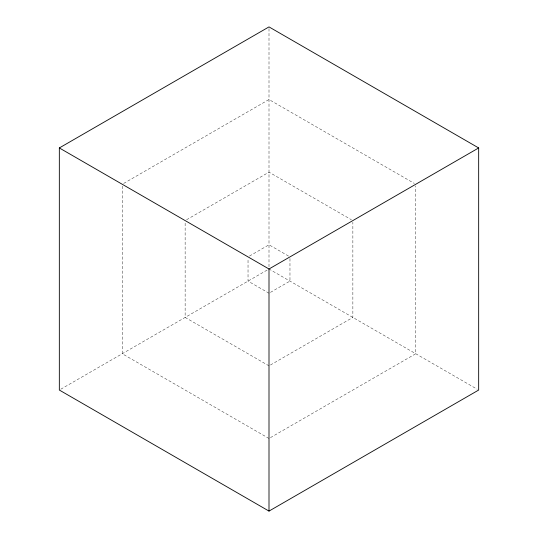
<?xml version="1.0" encoding="UTF-8"?>
<svg xmlns="http://www.w3.org/2000/svg" width="538" height="538" viewBox="0 0 538 538"><rect width="100%" height="100%" fill="white"/><g stroke="black" fill="none" stroke-linecap="round" stroke-linejoin="round"><path stroke-width="0.4" stroke-dasharray="2.69 2.02" d="M123.686 183.424L269 99.53L414.314 183.424M186.578 219.746L269 172.16L351.422 219.746M249.477 256.061L269 244.79L288.523 256.061M60.787 389.216L269 269L477.213 389.216M270.446 292.376L289.969 281.105L289.969 258.563M270.446 365.006L352.867 317.42L352.867 222.248M270.453 437.629L415.766 353.735L415.766 185.94M269 293.21L248.031 281.105L248.031 258.563M269 365.84L185.133 317.42L185.133 222.248M269 438.47L122.234 353.735L122.234 185.94M269 28.575L269 267.332"/><path stroke-width="0.81" d="M59.335 147.95L269 26.9L478.665 147.95L478.665 390.05L269 511.1L59.335 390.05L59.335 147.95L269 269L478.665 147.95M269 269L269 511.1"/></g></svg>
